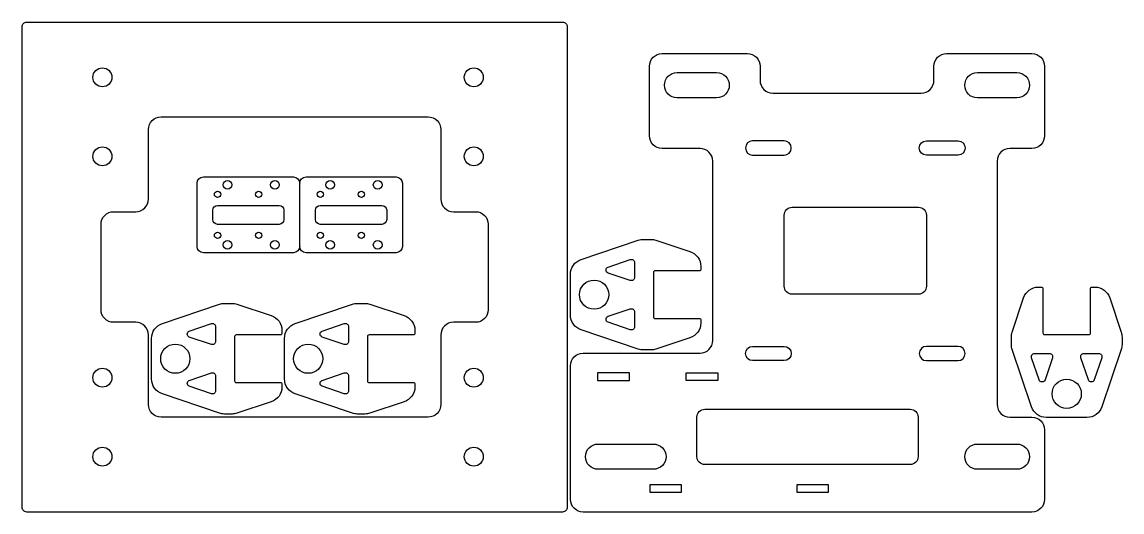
# Model space of a CAD drawing. Extents: x 457 to 1153, y 976 to 1286.
import ezdxf

# ---------------------------------------------------------------- set-up
doc = ezdxf.new("R2010")
doc.units = 0

# ---------------------------------------------------------------- blocks, each defined once
blk = doc.blocks.new('Part2061412947', base_point=(-15, -35))
at = {"layer": '1'}
for points in [[(67.5, 17.83), (67.5, 16.05, -0.414214), (66.5, 15.05), (38.5, 15.05, 0.414214), (37.5, 14.05), (37.5, -14.05, 0.414214), (38.5, -15.05), (66.5, -15.05, -0.414214), (67.5, -16.05), (67.5, -17.83, -0.323237), (60.65, -27.32), (39.03, -34.49, -0.080234), (35.88, -35), (31.14, -35, -0.081459), (27.95, -34.48), (-8.19, -22.29, -0.321894), (-15, -12.82), (-15, 12.82, -0.321894), (-8.19, 22.29), (27.95, 34.48, -0.081459), (31.14, 35), (35.88, 35, -0.080234), (39.03, 34.49), (60.65, 27.32, -0.323237)], [(25.5, 20.31), (25.5, 10.88, -0.512981), (22.86, 8.99), (8.87, 13.7, -0.718204), (8.87, 17.49), (22.86, 22.21, -0.512981)], [(25.5, -10.88), (25.5, -20.31, -0.512981), (22.86, -22.21), (8.87, -17.49, -0.718204), (8.87, -13.7), (22.86, -8.99, -0.512981)]]:
    blk.add_lwpolyline(points, format="xyb", close=True, dxfattribs=at)
blk.add_circle((0, 0), 9.25, dxfattribs=at)
blk = doc.blocks.new('Part684499876', base_point=(-15, -35))
at = {"layer": '1'}
for points in [[(67.5, 17.83), (67.5, 16.05, -0.414214), (66.5, 15.05), (38.5, 15.05, 0.414214), (37.5, 14.05), (37.5, -14.05, 0.414214), (38.5, -15.05), (66.5, -15.05, -0.414214), (67.5, -16.05), (67.5, -17.83, -0.323237), (60.65, -27.32), (39.03, -34.49, -0.080234), (35.88, -35), (31.14, -35, -0.081459), (27.95, -34.48), (-8.19, -22.29, -0.321894), (-15, -12.82), (-15, 12.82, -0.321894), (-8.19, 22.29), (27.95, 34.48, -0.081459), (31.14, 35), (35.88, 35, -0.080234), (39.03, 34.49), (60.65, 27.32, -0.323237)], [(25.5, 20.31), (25.5, 10.88, -0.512981), (22.86, 8.99), (8.87, 13.7, -0.718204), (8.87, 17.49), (22.86, 22.21, -0.512981)], [(25.5, -10.88), (25.5, -20.31, -0.512981), (22.86, -22.21), (8.87, -17.49, -0.718204), (8.87, -13.7), (22.86, -8.99, -0.512981)]]:
    blk.add_lwpolyline(points, format="xyb", close=True, dxfattribs=at)
blk.add_circle((0, 0), 9.25, dxfattribs=at)
blk = doc.blocks.new('Part1813424376', base_point=(-155, -172.5))
at = {"layer": '1'}
for points in [[(155, 169.5), (155, -169.5, -0.414214), (152, -172.5), (-152, -172.5, -0.414214), (-155, -169.5), (-155, 169.5, -0.414214), (-152, 172.5), (152, 172.5, -0.414214)], [(95, 84.5), (95, -84.5, -0.414214), (87, -92.5), (43, -92.5, 0.414214), (35, -100.5), (35, -114.5, -0.414214), (27, -122.5), (-27, -122.5, -0.414214), (-35, -114.5), (-35, -100.5, 0.414214), (-43, -92.5), (-87, -92.5, -0.414214), (-95, -84.5), (-95, 84.5, -0.414214), (-87, 92.5), (-43, 92.5, 0.414214), (-35, 100.5), (-35, 114.5, -0.414214), (-27, 122.5), (27, 122.5, -0.414214), (35, 114.5), (35, 100.5, 0.414214), (43, 92.5), (87, 92.5, -0.414214)]]:
    blk.add_lwpolyline(points, format="xyb", close=True, dxfattribs=at)
for centre in [(-120, 121.64), (-70, 121.64), (70, 121.64), (120, 121.64), (-120, -113.36), (-70, -113.36), (70, -113.36), (120, -113.36)]:
    blk.add_circle(centre, 6, dxfattribs=at)
blk = doc.blocks.new('Part1131966738', base_point=(-15, -35))
at = {"layer": '1'}
for points in [[(67.5, 17.83), (67.5, 16.05, -0.414214), (66.5, 15.05), (38.5, 15.05, 0.414214), (37.5, 14.05), (37.5, -14.05, 0.414214), (38.5, -15.05), (66.5, -15.05, -0.414214), (67.5, -16.05), (67.5, -17.83, -0.323237), (60.65, -27.32), (39.03, -34.49, -0.080234), (35.88, -35), (31.14, -35, -0.081459), (27.95, -34.48), (-8.19, -22.29, -0.321894), (-15, -12.82), (-15, 12.82, -0.321894), (-8.19, 22.29), (27.95, 34.48, -0.081459), (31.14, 35), (35.88, 35, -0.080234), (39.03, 34.49), (60.65, 27.32, -0.323237)], [(25.5, 20.31), (25.5, 10.88, -0.512981), (22.86, 8.99), (8.87, 13.7, -0.718204), (8.87, 17.49), (22.86, 22.21, -0.512981)], [(25.5, -10.88), (25.5, -20.31, -0.512981), (22.86, -22.21), (8.87, -17.49, -0.718204), (8.87, -13.7), (22.86, -8.99, -0.512981)]]:
    blk.add_lwpolyline(points, format="xyb", close=True, dxfattribs=at)
blk.add_circle((0, 0), 9.25, dxfattribs=at)
blk = doc.blocks.new('Part1532604636', base_point=(-150, -145))
at = {"layer": '1'}
for points in [[(150, 137), (150, 93, -0.414214), (142, 85), (128, 85, 0.414214), (120, 77), (120, -77, 0.414214), (128, -85), (142, -85, -0.414214), (150, -93), (150, -137, -0.414214), (142, -145), (-142, -145, -0.414214), (-150, -137), (-150, -52.5, -0.414214), (-142, -44.5), (-68, -44.5, 0.414214), (-60, -36.5), (-60, 77, 0.414214), (-68, 85), (-92, 85, -0.414214), (-100, 93), (-100, 137, -0.414214), (-92, 145), (-38, 145, -0.414214), (-30, 137), (-30, 128, 0.414214), (-22, 120), (72, 120, 0.414214), (80, 128), (80, 137, -0.414214), (88, 145), (142, 145, -0.414214)], [(-57.5, 133, -1), (-57.5, 117), (-82.5, 117, -1), (-82.5, 133)], [(132.5, 133, -1), (132.5, 117), (107.5, 117, -1), (107.5, 133)], [(-14.75, 89.8), (-34.75, 89.8, 1), (-34.75, 80.8), (-14.75, 80.8, 1)], [(95.25, 89.8, -1), (95.25, 80.8), (75.25, 80.8, -1), (75.25, 89.8)], [(75.25, 42.8), (75.25, -2.2, -0.414214), (70.25, -7.2), (-9.75, -7.2, -0.414214), (-14.75, -2.2), (-14.75, 42.8, -0.414214), (-9.75, 47.8), (70.25, 47.8, -0.414214)], [(-14.75, -40.2, -1), (-14.75, -49.2), (-34.75, -49.2, -1), (-34.75, -40.2)], [(95.25, -40.2), (75.25, -40.2, 1), (75.25, -49.2), (95.25, -49.2, 1)], [(70, -85), (70, -110, -0.414214), (65, -115), (-65, -115, -0.414214), (-70, -110), (-70, -85, -0.414214), (-65, -80), (65, -80, -0.414214)], [(-97.5, -102, -1), (-97.5, -118), (-132.5, -118, -1), (-132.5, -102)], [(132.5, -102, -1), (132.5, -118), (107.5, -118, -1), (107.5, -102)]]:
    blk.add_lwpolyline(points, format="xyb", close=True, dxfattribs=at)
for points in [[(-112.65, -57), (-132.85, -57), (-132.85, -61.76), (-112.65, -61.76)], [(-56.65, -57), (-56.65, -61.76), (-76.85, -61.76), (-76.85, -57)], [(-79.65, -127.74), (-99.85, -127.74), (-99.85, -132.5), (-79.65, -132.5)], [(13.35, -127.74), (-6.85, -127.74), (-6.85, -132.5), (13.35, -132.5)]]:
    blk.add_lwpolyline(points, close=True, dxfattribs=at)
blk = doc.blocks.new('Part293864502', base_point=(-15, -35))
at = {"layer": '1'}
for points in [[(67.5, 17.83), (67.5, 16.05, -0.414214), (66.5, 15.05), (38.5, 15.05, 0.414214), (37.5, 14.05), (37.5, -14.05, 0.414214), (38.5, -15.05), (66.5, -15.05, -0.414214), (67.5, -16.05), (67.5, -17.83, -0.323237), (60.65, -27.32), (39.03, -34.49, -0.080234), (35.88, -35), (31.14, -35, -0.081459), (27.95, -34.48), (-8.19, -22.29, -0.321894), (-15, -12.82), (-15, 12.82, -0.321894), (-8.19, 22.29), (27.95, 34.48, -0.081459), (31.14, 35), (35.88, 35, -0.080234), (39.03, 34.49), (60.65, 27.32, -0.323237)], [(25.5, 20.31), (25.5, 10.88, -0.512981), (22.86, 8.99), (8.87, 13.7, -0.718204), (8.87, 17.49), (22.86, 22.21, -0.512981)], [(25.5, -10.88), (25.5, -20.31, -0.512981), (22.86, -22.21), (8.87, -17.49, -0.718204), (8.87, -13.7), (22.86, -8.99, -0.512981)]]:
    blk.add_lwpolyline(points, format="xyb", close=True, dxfattribs=at)
blk.add_circle((0, 0), 9.25, dxfattribs=at)
blk = doc.blocks.new('CommonPart48244372', base_point=(2.0001, 2))
at = {"layer": '1'}
blk.add_lwpolyline([(67.0001, 6, -0.41421356), (63.0001, 2), (6.0001, 2, -0.41421356), (2.0001, 6), (2.0001, 46, -0.41421356), (6.0001, 50), (63.0001, 50, -0.41421356), (67.0001, 46)], format="xyb", dxfattribs=at)
for points in [[(67.0002, 46, -0.41421356), (71.0002, 50), (128.0002, 50, -0.41421356), (132.0002, 46), (132.0002, 6, -0.41421356), (128.0002, 2), (71.0002, 2, -0.41421356), (67.0002, 6)], [(54.0001, 20), (15.0001, 20, -0.41421356), (12.0001, 23), (12.0001, 29, -0.41421356), (15.0001, 32), (54.0001, 32, -0.41421356), (57.0001, 29), (57.0001, 23, -0.41421356)], [(119.0002, 20), (80.0002, 20, -0.41421356), (77.0002, 23), (77.0002, 29, -0.41421356), (80.0002, 32), (119.0002, 32, -0.41421356), (122.0002, 29), (122.0002, 23, -0.41421356)]]:
    blk.add_lwpolyline(points, format="xyb", close=True, dxfattribs=at)
for centre, radius in [((21.3001, 45), 2.75), ((51.3001, 45), 2.75), ((86.3002, 45), 2.75), ((116.3002, 45), 2.75), ((15.0001, 39), 2), ((41.0001, 39), 2), ((80.0002, 39), 2), ((106.0002, 39), 2), ((15.0001, 13), 2), ((41.0001, 13), 2), ((80.0002, 13), 2), ((106.0002, 13), 2), ((21.3001, 7), 2.75), ((51.3001, 7), 2.75), ((86.3002, 7), 2.75), ((116.3002, 7), 2.75)]:
    blk.add_circle(centre, radius, dxfattribs=at)

msp = doc.modelspace()

# ---------------------------------------------------------------- block references
at = {"layer": '1', "rotation": 90.0000001836389}
for name, p in [('Part1813424376', (802.35, 976.3)), ('Part293864502', (1153.35, 1036.07))]:
    msp.add_blockref(name, p, dxfattribs=at)
at = {"layer": '1'}
for name, p in [('Part1532604636', (804.35, 976.3)), ('CommonPart48244372', (568.09, 1140.29)), ('Part1131966738', (804.35, 1078.8)), ('Part2061412947', (539.35, 1038.3)), ('Part684499876', (623.43, 1038.3))]:
    msp.add_blockref(name, p, dxfattribs=at)

doc.saveas('drawing.dxf')
